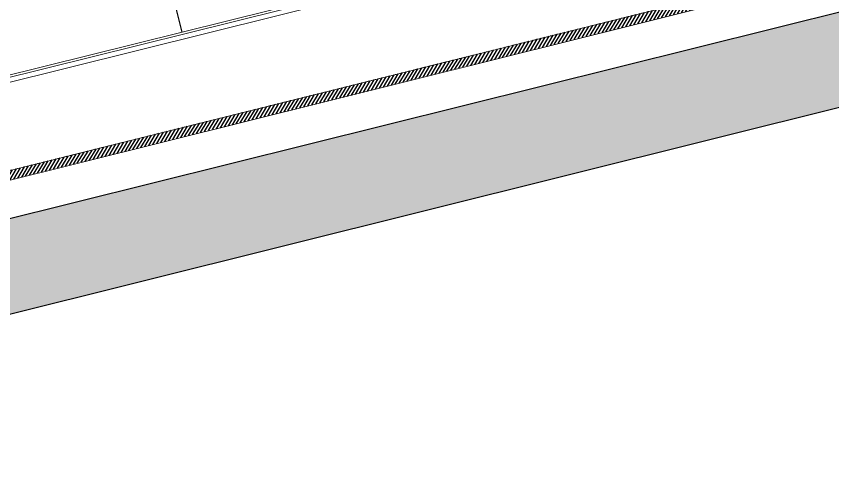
# Model space of a CAD drawing. Header units: inches. Extents: x 252212 to 296477, y 417293 to 492071.
# Drawn here: x 268753 to 270514, y 471504 to 472488 of the extents above; entities that cross this region are included whole.
import ezdxf

# ---------------------------------------------------------------- set-up
doc = ezdxf.new("R2010")
doc.units = ezdxf.units.IN
doc.header["$MEASUREMENT"] = 0
doc.linetypes.add('DASHED', pattern=[0.75, 0.5, -0.25])
doc.linetypes.add('HIDDEN', pattern=[0.375, 0.25, -0.125])
for name, color, linetype in [('0 toilet wall finishing', 8, 'Continuous'), ('8', 8, 'Continuous'), ('A-Hidden', 8, 'HIDDEN'), ('Layer3', 7, 'Continuous'), ('Layer7', 8, 'Continuous')]:
    doc.layers.add(name, color=color, linetype=linetype)
doc.layers.add('CQ Marble', color=6, linetype='Continuous', lineweight=0)

# ---------------------------------------------------------------- blocks, each defined once
blk = doc.blocks.new('GF-11_SEC B')
at = {"layer": 'Layer7', "ltscale": 300}
h = blk.add_hatch(dxfattribs=at)
h.set_pattern_fill('AR-CONC', color=256, scale=10, style=0)
h.set_pattern_definition([(130, (22218.07, 5882.544), (-71.726, -6.2752), [7.5, -82.5]), (185, (22218.07, 5882.544), (13.87513, 75.2192), [6, -66]), (79.5486, (22212.094, 5882.02), (-57.85094, 68.94395), [6.374, -70.1142]), (133.8158, (22218.07, 5902.54), (-106.7241, -16.5519), [11.25, -123.75]), (83.3644, (22209.18, 5901.16), (-93.4663, 97.4118), [9.561, -105.1713]), (188.8158, (22218.07, 5902.54), (-93.4662, 97.4119), [9, -99]), (159, (22208.07, 5897.544), (-59.6907, -40.2619), [7.5, -82.5]), (214, (22208.07, 5897.544), (-24.33153, 72.515), [6, -66]), (108.5486, (22203.1, 5894.19), (-84.02226, 32.25305), [6.374, -70.1142]), (142.5, (22218.07, 5882.544), (-1.215986, 33.289385), [0, -65.2, 0, -67, 0, -66.25]), (172.5, (22218.07, 5882.544), (-26.30695, 39.44117), [0, -38.2, 0, -63.7, 0, -25.25]), (212.5, (22240.37, 5882.544), (-53.38224, -2.25549), [0, -25, 0, -78, 0, -103.5]), (222.5, (22250.37, 5882.544), (-58.31862, 10.0105), [0, -32.5, 0, -51.8, 0, -73.5])])
h.paths.add_polyline_path([(18072.8, 2028.2), (18072.8, 1778.2), (22068.1, 1778.2), (22068.1, 2028.2)])
h.paths.add_polyline_path([(18072.8, -2471.8), (18072.8, -2671.8), (22068.1, -2671.8), (22068.1, -2471.8)])
at = {"layer": 'CQ Marble'}
for p, q in [((22072.8, -2371.8), (18422.8, -2371.8)), ((22072.8, -2391.8), (18422.8, -2391.8))]:
    blk.add_line(p, q, dxfattribs=at)
at = {"layer": 'Layer3'}
for p, q in [((22072.8, -2471.8), (18072.8, -2471.8)), ((22072.8, -2671.8), (18072.8, -2671.8))]:
    blk.add_line(p, q, dxfattribs=at)

msp = doc.modelspace()

# ---------------------------------------------------------------- hatches: boundary and pattern name
at = {"layer": 'Layer7'}
h = msp.add_hatch(dxfattribs=at)
h.set_pattern_fill('ANSI31', color=256, scale=50, style=0)
h.set_pattern_definition([(58.971423, (251864.537, 417553.81), (-5.3556895, 3.22165956), [])])
h.paths.add_polyline_path([(267290.6, 471795.3), (270832.7, 472676.5), (270837.5, 472657.1), (267295.4, 471775.8)])

# ---------------------------------------------------------------- linework, layer by layer
at = {"layer": '0 toilet wall finishing', "ltscale": 0.1}
msp.add_line((268434.3, 475171.3, 0), (269110.3, 472454.1, 0), dxfattribs=at)
at = {"layer": '8', "color": 6, "lineweight": 0, "ltscale": 5}
for p, q in [((267484.7, 472049.6, 0), (270740.7, 472859.7, 0)), ((267502.9, 472038.7, 0), (270724.9, 472840.3, 0))]:
    msp.add_line(p, q, dxfattribs=at)
at = {"layer": '8', "color": 8, "lineweight": 0, "ltscale": 5}
msp.add_line((267485.9, 472044.8, 0), (270732.2, 472852.5, 0), dxfattribs=at)
at = {"layer": 'A-Hidden', "linetype": 'DASHED', "lineweight": 0, "ltscale": 10}
msp.add_line((266586.4, 471620.1, 0), (273235.3, 473274.3, 0), dxfattribs=at)

# ---------------------------------------------------------------- block references
at = {"xscale": -1, "rotation": 13.97142328298426}
msp.add_blockref('GF-11_SEC B', (288137.8, 479426.1, 0), dxfattribs=at)

doc.saveas('drawing.dxf')
